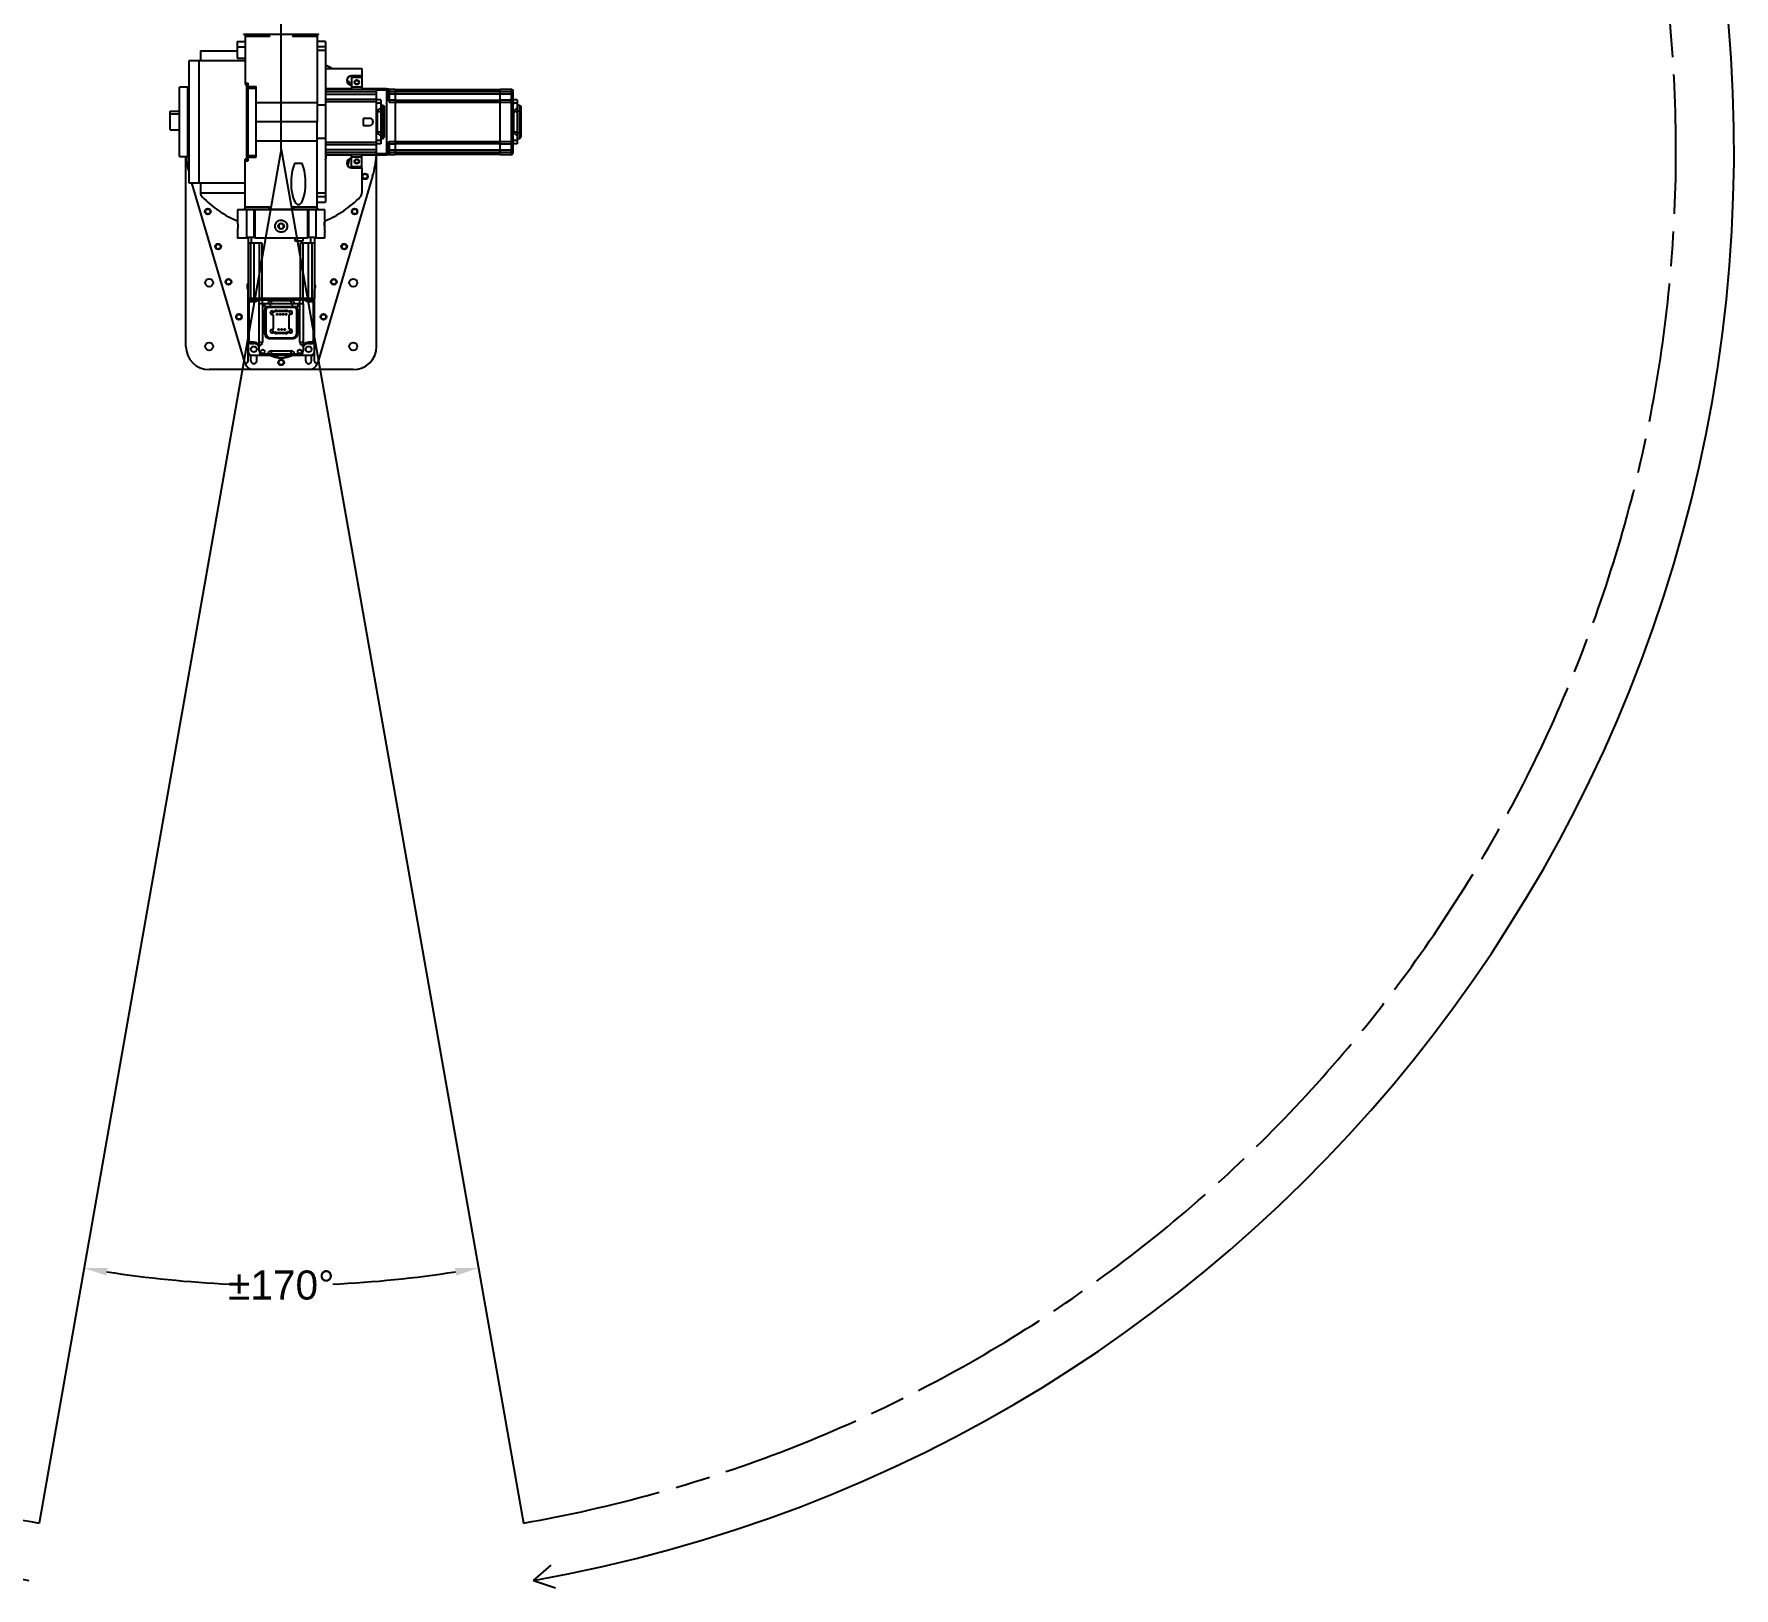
# Model space of a CAD drawing. Header units: millimetres. Extents: x 228 to 8791, y 273 to 5008.
# Drawn here: x 4285 to 5748, y 1678 to 3014 of the extents above; entities that cross this region are included whole.
import ezdxf

# ---------------------------------------------------------------- set-up
doc = ezdxf.new("R2010")
doc.units = ezdxf.units.MM
doc.linetypes.add('ACAD_ISO08W100', pattern=[36, 24, -3, 6, -3])
doc.layers.get('Defpoints').update_dxf_attribs({"lineweight": 70})
doc.styles.get("Standard").update_dxf_attribs({"font": 'arial.ttf'})
doc.dimstyles.new('ISO-25', dxfattribs={"dimtxt": 15, "dimasz": 20, "dimexe": 1.25, "dimexo": 0.625, "dimtad": 1, "dimtxsty": 'Standard', "dimcen": -20, "dimadec": 0, "dimazin": 0, "dimtfac": 1, "dimtmove": 0, "dimatfit": 3, "dimfxl": 1, "dimarcsym": 0})

# ---------------------------------------------------------------- blocks, each defined once
blk = doc.blocks.new('*D1')
at = {"color": 0, "lineweight": -2, "transparency": 16777216}
for start, end in [(261.1727, 267.3896), (272.6104, 278.8273)]:
    blk.add_arc((4497.8, 2915.3), 977.1, start, end, dxfattribs=at)
at = {"color": 0, "transparency": 16777216}
for points in [[(4347.3, 1946.5), (4348.4, 1953), (4328.1, 1953)], [(4647.2, 1953), (4648.3, 1946.5), (4667.5, 1953)]]:
    blk.add_solid(points, dxfattribs=at)
at = {"layer": 'Defpoints', "color": 0, "transparency": 16777216}
for p in [(4497.8, 2915.3), (4497.8, 2915.3), (4441, 1939.8), (4289.4, 1733.6), (4706.2, 1733.6)]:
    blk.add_point(p, dxfattribs=at)
at = {"color": 0, "transparency": 16777216, "insert": (4497.8, 1938.2), "char_height": 25, "attachment_point": 5}
blk.add_mtext('%%P170%%D', dxfattribs=at)

msp = doc.modelspace()

# ---------------------------------------------------------------- linework, layer by layer
for p, q in [((4497.797, 2915.323), (4497.797, 4165.323)), ((4497.797, 2915.323), (4289.42, 1733.553)), ((4497.797, 2915.323), (4706.175, 1733.553)), ((4714.858, 1684.313), (4729.961, 1697.423)), ((4714.858, 1684.313), (4733.763, 1677.788))]:
    msp.add_line(p, q)
at = {"color": 7, "linetype": 'Continuous', "lineweight": 25}
for p, q in [((4465.397, 3014.348), (4530.197, 3014.348)), ((4466.797, 3014.348), (4466.797, 2970.941)), ((4528.797, 3014.348), (4528.797, 2938.873)), ((4428.297, 2999.848), (4428.297, 2991.348)), ((4428.297, 2999.848), (4459.797, 2999.848)), ((4459.797, 3007.839), (4459.797, 2993.682)), ((4459.797, 3007.839), (4466.797, 3007.839)), ((4459.797, 3003.357), (4466.797, 3003.357)), ((4488.038, 3012.348), (4466.797, 3012.348)), ((4528.797, 3012.348), (4507.557, 3012.348)), ((4535.797, 3007.839), (4528.797, 3007.839)), ((4535.797, 3003.357), (4528.797, 3003.357)), ((4535.797, 3000.251), (4528.797, 3000.251)), ((4535.797, 3007.839), (4535.797, 2869.906)), ((4466.797, 2991.348), (4418.297, 2991.348)), ((4418.297, 2991.348), (4418.297, 2886.348)), ((4427.297, 2886.348), (4427.297, 2991.348)), ((4459.797, 2993.682), (4466.797, 2993.682)), ((4535.797, 2984.848), (4567.297, 2984.848)), ((4567.297, 2984.848), (4567.297, 2978.398)), ((4466.797, 2972.255), (4469.297, 2972.255)), ((4466.797, 2970.941), (4469.297, 2970.941)), ((4468.297, 2906.754), (4468.297, 2970.941)), ((4469.297, 2905.44), (4469.297, 2972.255)), ((4558.247, 2978.348), (4558.247, 2967.048)), ((4558.247, 2978.348), (4567.247, 2978.348)), ((4558.247, 2978.348), (4567.247, 2978.348)), ((4558.247, 2977.348), (4567.247, 2977.348)), ((4567.297, 2978.398), (4558.297, 2978.398)), ((4567.247, 2978.348), (4567.247, 2967.048)), ((4417.297, 2968.644), (4410.297, 2968.644)), ((4410.297, 2909.052), (4410.297, 2968.644)), ((4418.297, 2968.644), (4417.297, 2968.644)), ((4417.297, 2909.052), (4417.297, 2968.644)), ((4469.297, 2968.644), (4468.297, 2968.644)), ((4469.297, 2969.257), (4476.297, 2969.257)), ((4469.297, 2967.943), (4476.297, 2967.943)), ((4476.297, 2908.438), (4476.297, 2969.257)), ((4528.797, 2955.324), (4476.297, 2955.324)), ((4558.247, 2967.348), (4535.797, 2967.348)), ((4535.797, 2967.048), (4579.397, 2967.048)), ((4535.797, 2965.048), (4579.897, 2965.048)), ((4535.797, 2962.548), (4579.897, 2962.548)), ((4535.797, 2958.298), (4579.397, 2958.298)), ((4535.797, 2956.298), (4579.897, 2956.298)), ((4558.247, 2969.059), (4567.247, 2969.059)), ((4588.297, 2967.348), (4567.247, 2967.348)), ((4568.297, 2967.348), (4568.297, 2967.048)), ((4579.397, 2967.048), (4579.397, 2910.648)), ((4579.897, 2966.548), (4579.397, 2967.048)), ((4579.897, 2957.798), (4579.397, 2958.298)), ((4579.897, 2911.148), (4579.897, 2966.548)), ((4579.897, 2966.348), (4588.297, 2966.348)), ((4583.497, 2957.748), (4579.897, 2957.748)), ((4583.497, 2954.948), (4579.897, 2954.948)), ((4583.497, 2957.748), (4583.497, 2919.948)), ((4588.297, 2967.348), (4588.297, 2910.348)), ((4590.297, 2966.948), (4588.297, 2966.948)), ((4588.297, 2964.948), (4697.297, 2964.948)), ((4590.297, 2956.879), (4590.297, 2966.948)), ((4590.297, 2962.848), (4697.297, 2962.848)), ((4590.297, 2956.879), (4590.547, 2955.848)), ((4590.547, 2966.948), (4590.547, 2955.848)), ((4590.547, 2966.948), (4595.797, 2966.948)), ((4590.547, 2957.848), (4595.797, 2957.848)), ((4590.547, 2955.848), (4697.165, 2955.848)), ((4595.797, 2966.948), (4595.797, 2910.748)), ((4595.797, 2966.698), (4686.297, 2966.698)), ((4595.797, 2957.598), (4686.297, 2957.598)), ((4686.297, 2910.748), (4686.297, 2966.948)), ((4686.297, 2966.948), (4695.797, 2966.948)), ((4686.297, 2957.848), (4695.797, 2957.848)), ((4695.797, 2910.748), (4695.797, 2966.948)), ((4697.297, 2912.248), (4697.297, 2965.448)), ((4700.897, 2957.748), (4697.297, 2957.748)), ((4700.897, 2954.948), (4697.297, 2954.948)), ((4700.897, 2957.748), (4700.897, 2919.948)), ((4402.297, 2931.848), (4402.297, 2948.148)), ((4402.297, 2948.148), (4410.297, 2948.148)), ((4410.297, 2945.386), (4402.297, 2945.386)), ((4535.797, 2953.091), (4528.797, 2953.091)), ((4568.397, 2941.848), (4568.397, 2935.848)), ((4573.897, 2941.848), (4568.397, 2941.848)), ((4576.397, 2940.506), (4576.397, 2937.189)), ((4580.615, 2930.248), (4580.615, 2947.448)), ((4583.497, 2947.448), (4580.615, 2947.448)), ((4583.497, 2953.098), (4585.615, 2953.098)), ((4583.497, 2948.298), (4586.497, 2948.298)), ((4585.615, 2924.598), (4585.615, 2953.098)), ((4585.615, 2953.098), (4586.497, 2952.215)), ((4586.497, 2952.215), (4586.497, 2925.481)), ((4698.015, 2930.248), (4698.015, 2947.448)), ((4700.897, 2947.448), (4698.015, 2947.448)), ((4700.897, 2953.098), (4703.015, 2953.098)), ((4700.897, 2948.298), (4703.897, 2948.298)), ((4703.015, 2924.598), (4703.015, 2953.098)), ((4703.015, 2953.098), (4703.897, 2952.215)), ((4703.897, 2952.215), (4703.897, 2925.481)), ((4402.297, 2931.848), (4410.297, 2931.848)), ((4528.797, 2938.873), (4476.297, 2938.873)), ((4528.797, 2938.823), (4476.297, 2938.823)), ((4477.787, 2938.873), (4477.787, 2938.823)), ((4517.807, 2938.823), (4517.807, 2938.873)), ((4525.297, 2938.873), (4525.297, 2938.823)), ((4526.297, 2938.823), (4526.297, 2938.873)), ((4528.797, 2863.348), (4528.797, 2938.823)), ((4568.397, 2935.848), (4573.897, 2935.848)), ((4580.615, 2930.248), (4583.497, 2930.248)), ((4583.497, 2929.398), (4586.497, 2929.398)), ((4585.615, 2924.598), (4586.497, 2925.481)), ((4698.015, 2930.248), (4700.897, 2930.248)), ((4700.897, 2929.398), (4703.897, 2929.398)), ((4703.015, 2924.598), (4703.897, 2925.481)), ((4528.797, 2922.372), (4476.297, 2922.372)), ((4535.797, 2924.654), (4528.797, 2924.654)), ((4535.797, 2921.398), (4579.897, 2921.398)), ((4535.797, 2919.398), (4579.397, 2919.398)), ((4535.797, 2915.148), (4579.897, 2915.148)), ((4535.797, 2912.648), (4579.897, 2912.648)), ((4579.897, 2919.898), (4579.397, 2919.398)), ((4579.897, 2911.148), (4579.397, 2910.648)), ((4583.497, 2922.748), (4579.897, 2922.748)), ((4583.497, 2919.948), (4579.897, 2919.948)), ((4588.297, 2911.348), (4579.897, 2911.348)), ((4583.497, 2924.598), (4585.615, 2924.598)), ((4588.297, 2912.748), (4697.297, 2912.748)), ((4590.297, 2910.748), (4590.297, 2920.817)), ((4590.297, 2914.848), (4697.297, 2914.848)), ((4590.547, 2921.848), (4697.165, 2921.848)), ((4590.547, 2921.848), (4590.547, 2910.748)), ((4590.547, 2919.848), (4595.797, 2919.848)), ((4595.797, 2920.098), (4686.297, 2920.098)), ((4595.797, 2910.998), (4686.297, 2910.998)), ((4686.297, 2919.848), (4695.797, 2919.848)), ((4700.897, 2922.748), (4697.297, 2922.748)), ((4700.897, 2919.948), (4697.297, 2919.948)), ((4700.897, 2924.598), (4703.015, 2924.598)), ((4410.297, 2909.052), (4417.297, 2909.052)), ((4415.797, 2745.705), (4415.797, 2909.052)), ((4417.297, 2909.052), (4418.297, 2909.052)), ((4469.297, 2906.754), (4466.797, 2906.754)), ((4466.797, 2863.348), (4466.797, 2906.754)), ((4466.797, 2905.44), (4469.297, 2905.44)), ((4468.297, 2909.052), (4469.297, 2909.052)), ((4476.297, 2909.752), (4469.297, 2909.752)), ((4469.297, 2908.438), (4476.297, 2908.438)), ((4509.769, 2903.348), (4515.326, 2903.348)), ((4535.797, 2910.648), (4579.397, 2910.648)), ((4535.797, 2910.348), (4558.247, 2910.348)), ((4558.192, 2899.299), (4558.247, 2899.511)), ((4558.247, 2899.348), (4558.247, 2910.648)), ((4558.247, 2908.636), (4567.247, 2908.636)), ((4558.247, 2900.348), (4567.247, 2900.348)), ((4558.247, 2899.348), (4567.247, 2899.348)), ((4558.247, 2899.348), (4567.247, 2899.348)), ((4567.297, 2899.298), (4558.297, 2899.298)), ((4567.247, 2899.348), (4567.247, 2910.648)), ((4567.247, 2910.348), (4588.297, 2910.348)), ((4567.297, 2899.298), (4567.297, 2877.848)), ((4568.297, 2910.648), (4568.297, 2910.348)), ((4579.797, 2745.705), (4579.797, 2910.348)), ((4588.297, 2910.748), (4595.797, 2910.748)), ((4686.297, 2910.748), (4695.797, 2910.748)), ((4418.297, 2886.348), (4466.797, 2886.348)), ((4466.715, 2731.081), (4420.861, 2886.348)), ((4428.297, 2886.348), (4428.297, 2877.848)), ((4576.44, 2892.123), (4528.88, 2731.081)), ((4428.297, 2877.848), (4466.797, 2877.848)), ((4535.797, 2877.494), (4528.797, 2877.494)), ((4535.797, 2874.388), (4528.797, 2874.388)), ((4528.797, 2869.906), (4535.797, 2869.906)), ((4460.297, 2863.298), (4460.297, 2854.247)), ((4535.297, 2863.298), (4460.297, 2863.298)), ((4530.197, 2863.348), (4465.397, 2863.348)), ((4488.038, 2865.348), (4466.797, 2865.348)), ((4467.977, 2863.298), (4467.977, 2838.798)), ((4474.227, 2863.298), (4474.227, 2839.798)), ((4475.059, 2863.298), (4475.059, 2838.798)), ((4528.797, 2865.348), (4507.557, 2865.348)), ((4520.535, 2863.298), (4520.535, 2838.798)), ((4521.367, 2863.298), (4521.367, 2839.798)), ((4527.617, 2863.298), (4527.617, 2838.798)), ((4535.297, 2854.247), (4535.297, 2863.298)), ((4460.297, 2843.848), (4460.297, 2838.798)), ((4469.247, 2838.798), (4460.297, 2838.798)), ((4467.977, 2839.798), (4475.059, 2839.798)), ((4469.247, 2839.798), (4469.247, 2838.798)), ((4469.297, 2839.798), (4469.297, 2786.798)), ((4472.297, 2834.798), (4472.297, 2839.798)), ((4520.535, 2838.798), (4475.059, 2838.798)), ((4509.667, 2836.298), (4509.667, 2838.798)), ((4516.367, 2838.798), (4516.367, 2836.298)), ((4520.535, 2839.798), (4527.617, 2839.798)), ((4523.297, 2834.798), (4523.297, 2839.798)), ((4526.297, 2839.798), (4526.297, 2786.798)), ((4526.347, 2839.798), (4526.347, 2838.798)), ((4535.297, 2838.798), (4526.347, 2838.798)), ((4535.297, 2838.798), (4535.297, 2843.848)), ((4469.297, 2834.798), (4481.227, 2834.798)), ((4471.297, 2834.798), (4471.297, 2785.798)), ((4474.227, 2834.798), (4474.227, 2785.798)), ((4479.227, 2786.798), (4479.227, 2834.798)), ((4481.227, 2834.798), (4481.227, 2785.798)), ((4516.367, 2836.298), (4509.667, 2836.298)), ((4514.367, 2785.798), (4514.367, 2834.798)), ((4514.367, 2834.798), (4526.297, 2834.798)), ((4516.367, 2834.798), (4516.367, 2786.798)), ((4521.367, 2785.798), (4521.367, 2834.798)), ((4524.297, 2785.798), (4524.297, 2834.798)), ((4469.247, 2732.881), (4469.247, 2794.719)), ((4469.297, 2794.288), (4469.297, 2739.288)), ((4469.297, 2794.288), (4469.297, 2794.288)), ((4526.347, 2732.881), (4526.347, 2794.719)), ((4526.297, 2786.798), (4469.297, 2786.798)), ((4470.297, 2783.358), (4469.297, 2783.358)), ((4470.297, 2785.798), (4525.297, 2785.798)), ((4470.297, 2750.218), (4470.297, 2783.358)), ((4471.297, 2784.358), (4471.297, 2785.358)), ((4474.227, 2785.358), (4471.297, 2785.358)), ((4471.297, 2784.358), (4474.227, 2784.358)), ((4474.227, 2784.358), (4474.227, 2785.358)), ((4478.897, 2741.788), (4478.897, 2785.798)), ((4478.897, 2782.198), (4478.897, 2785.798)), ((4478.897, 2784.288), (4478.897, 2784.288)), ((4516.697, 2782.198), (4478.897, 2782.198)), ((4481.697, 2782.198), (4481.697, 2785.798)), ((4481.78, 2782.198), (4481.78, 2749.288)), ((4483.547, 2782.198), (4483.547, 2780.081)), ((4483.547, 2780.081), (4512.047, 2780.081)), ((4483.547, 2780.081), (4484.43, 2779.198)), ((4511.165, 2779.198), (4484.43, 2779.198)), ((4488.347, 2782.198), (4488.347, 2779.198)), ((4489.197, 2785.081), (4489.197, 2782.198)), ((4489.197, 2785.081), (4506.397, 2785.081)), ((4506.397, 2782.198), (4506.397, 2785.081)), ((4507.247, 2782.198), (4507.247, 2779.198)), ((4512.047, 2780.081), (4511.165, 2779.198)), ((4512.047, 2782.198), (4512.047, 2780.081)), ((4513.815, 2749.288), (4513.815, 2782.198)), ((4513.897, 2782.198), (4513.897, 2785.798)), ((4516.697, 2782.198), (4516.697, 2785.798)), ((4516.697, 2782.198), (4516.697, 2741.788)), ((4521.367, 2784.358), (4521.367, 2785.358)), ((4524.297, 2785.358), (4521.367, 2785.358)), ((4521.367, 2784.358), (4524.297, 2784.358)), ((4524.297, 2784.358), (4524.297, 2785.358)), ((4525.297, 2783.358), (4525.297, 2750.218)), ((4525.297, 2783.358), (4526.297, 2783.358)), ((4526.297, 2739.288), (4526.297, 2786.79)), ((4483.547, 2757.088), (4483.547, 2776.488)), ((4483.547, 2776.488), (4484.43, 2776.488)), ((4484.43, 2776.488), (4484.43, 2757.088)), ((4489.266, 2773.439), (4491.287, 2772.643)), ((4490.329, 2776.137), (4492.4, 2775.321)), ((4491.287, 2760.933), (4491.287, 2772.643)), ((4493.987, 2776.721), (4501.607, 2776.721)), ((4493.987, 2775.838), (4493.987, 2776.721)), ((4501.607, 2775.838), (4493.987, 2775.838)), ((4501.607, 2775.838), (4501.607, 2776.721)), ((4505.266, 2776.137), (4503.195, 2775.321)), ((4506.329, 2773.439), (4504.307, 2772.643)), ((4504.307, 2772.643), (4504.307, 2760.933)), ((4511.165, 2757.088), (4511.165, 2776.488)), ((4512.047, 2776.488), (4511.165, 2776.488)), ((4512.047, 2776.488), (4512.047, 2757.088)), ((4470.297, 2750.218), (4469.297, 2750.218)), ((4484.43, 2757.088), (4483.547, 2757.088)), ((4488.347, 2753.171), (4507.247, 2753.171)), ((4488.347, 2753.171), (4488.347, 2752.288)), ((4507.247, 2752.288), (4488.347, 2752.288)), ((4489.266, 2760.137), (4491.287, 2760.933)), ((4490.329, 2757.439), (4492.4, 2758.254)), ((4493.987, 2756.855), (4493.987, 2757.738)), ((4493.987, 2757.738), (4501.607, 2757.738)), ((4501.607, 2756.855), (4493.987, 2756.855)), ((4501.607, 2756.855), (4501.607, 2757.738)), ((4505.266, 2757.439), (4503.195, 2758.254)), ((4506.329, 2760.137), (4504.307, 2760.933)), ((4507.247, 2753.171), (4507.247, 2752.288)), ((4511.165, 2757.088), (4512.047, 2757.088)), ((4525.297, 2750.218), (4526.297, 2750.218)), ((4470.297, 2738.288), (4469.297, 2739.288)), ((4470.297, 2738.288), (4525.297, 2738.288)), ((4474.227, 2749.218), (4471.297, 2749.218)), ((4471.297, 2749.218), (4471.297, 2748.218)), ((4471.297, 2748.218), (4474.227, 2748.218)), ((4471.715, 2733.218), (4471.715, 2738.288)), ((4474.227, 2749.218), (4474.227, 2748.218)), ((4476.74, 2733.218), (4476.74, 2738.288)), ((4478.897, 2749.288), (4481.78, 2749.288)), ((4479.227, 2740.469), (4479.227, 2740.288)), ((4479.333, 2740.288), (4479.227, 2740.288)), ((4480.227, 2740.909), (4480.227, 2741.667)), ((4481.227, 2739.027), (4481.227, 2738.288)), ((4513.897, 2738.988), (4481.697, 2738.988)), ((4489.197, 2741.871), (4489.197, 2738.988)), ((4489.197, 2741.871), (4506.397, 2741.871)), ((4506.397, 2738.988), (4506.397, 2741.871)), ((4513.815, 2749.288), (4516.697, 2749.288)), ((4514.367, 2739.027), (4514.367, 2738.288)), ((4515.367, 2741.667), (4515.367, 2740.909)), ((4516.262, 2740.288), (4516.367, 2740.288)), ((4516.367, 2740.288), (4516.367, 2740.469)), ((4518.855, 2733.218), (4518.855, 2738.288)), ((4524.297, 2749.218), (4521.367, 2749.218)), ((4521.367, 2749.218), (4521.367, 2748.218)), ((4521.367, 2748.218), (4524.297, 2748.218)), ((4523.88, 2733.218), (4523.88, 2738.288)), ((4524.297, 2749.218), (4524.297, 2748.218)), ((4526.297, 2739.288), (4525.297, 2738.288)), ((4559.797, 2725.705), (4435.797, 2725.705))]:
    msp.add_line(p, q, dxfattribs=at)
at = {"color": 7, "linetype": 'Continuous', "lineweight": 25, "flags": 128}
for points in [[(4535.797, 2988.011), (4539.311, 2986.063), (4541.315, 2984.848)], [(4554.273, 2974.8), (4556.407, 2972.697), (4558.247, 2970.754)], [(4509.769, 2903.348), (4509.051, 2902.074), (4508.395, 2900.522), (4507.814, 2898.72), (4507.318, 2896.698), (4506.915, 2894.494), (4506.613, 2892.147), (4506.417, 2889.699), (4506.332, 2887.194), (4506.357, 2884.677), (4506.493, 2882.193), (4506.738, 2879.786), (4507.087, 2877.499), (4507.534, 2875.374), (4508.07, 2873.448), (4508.687, 2871.756), (4509.373, 2870.329), (4510.115, 2869.191), (4510.901, 2868.364), (4511.717, 2867.861), (4512.547, 2867.693), (4513.378, 2867.861), (4514.194, 2868.364), (4514.98, 2869.191), (4515.722, 2870.329), (4516.408, 2871.756), (4517.025, 2873.448), (4517.561, 2875.374), (4518.008, 2877.499), (4518.357, 2879.786), (4518.601, 2882.193), (4518.738, 2884.677), (4518.763, 2887.194), (4518.678, 2889.699), (4518.482, 2892.147), (4518.18, 2894.494), (4517.777, 2896.698), (4517.281, 2898.72), (4516.7, 2900.522), (4516.044, 2902.074), (4515.326, 2903.348)], [(4555.312, 2900.611), (4555.824, 2902.778), (4556.582, 2907.017)], [(4504.797, 2775.288), (4504.912, 2775.862), (4504.994, 2776.03)], [(4504.994, 2757.546), (4504.912, 2757.714), (4504.797, 2758.288)]]:
    msp.add_lwpolyline(points, dxfattribs=at)
at = {"color": 7, "linetype": 'Continuous', "lineweight": 25}
for centre, radius in [((4562.747, 2972.873), 2.025), ((4562.747, 2972.873), 1.65), ((4562.747, 2904.823), 2.025), ((4562.747, 2904.823), 1.65), ((4569.84, 2891.94), 2.512), ((4569.84, 2891.94), 2.1), ((4434.65, 2861.723), 2.513), ((4434.65, 2861.723), 2.1), ((4560.945, 2861.723), 2.513), ((4560.945, 2861.723), 2.1), ((4497.797, 2849.048), 2.513), ((4443.571, 2831.514), 2.513), ((4443.571, 2831.514), 2.1), ((4552.024, 2831.514), 2.513), ((4552.024, 2831.514), 2.1), ((4435.797, 2800.464), 3.4), ((4452.493, 2801.306), 2.512), ((4452.493, 2801.306), 2.1), ((4543.102, 2801.306), 2.512), ((4543.102, 2801.306), 2.1), ((4559.797, 2800.464), 3.4), ((4461.414, 2771.097), 2.513), ((4461.414, 2771.097), 2.1), ((4494.297, 2773.288), 0.5), ((4496.837, 2773.288), 0.5), ((4499.377, 2773.288), 0.5), ((4501.917, 2773.288), 0.5), ((4534.181, 2771.097), 2.512), ((4534.181, 2771.097), 2.1), ((4495.657, 2760.288), 0.5), ((4498.197, 2760.288), 0.5), ((4500.737, 2760.288), 0.5), ((4435.797, 2745.705), 3.4), ((4474.227, 2743.218), 2.5), ((4481.897, 2741.288), 1.713), ((4513.697, 2741.288), 1.713), ((4521.367, 2743.218), 2.5), ((4559.797, 2745.705), 3.4), ((4497.797, 2731.955), 2.513), ((4497.797, 2731.955), 2.1)]:
    msp.add_circle(centre, radius, dxfattribs=at)
at = {"ltscale": 5}
msp.add_arc((4497.797, 2915.323), 1250, 280, 260, dxfattribs=at)
at = {"linetype": 'ACAD_ISO08W100', "ltscale": 5}
msp.add_arc((4497.797, 2915.323), 1200, 280, 260, dxfattribs=at)
at = {"color": 7, "linetype": 'Continuous', "lineweight": 25}
for centre, radius, start, end in [((4465.397, 3014.448), 0.1, 210, 270), ((4507.266, 3032.449), 27.817, 220.597298, 226.272596), ((4488.329, 3032.449), 27.817, 313.727404, 319.402702), ((4530.197, 3014.448), 0.1, 270, 330), ((4558.297, 2974.348), 4.05, 90, 269.292627), ((4590.547, 2958.098), 0.25, 180, 270), ((4695.797, 2965.448), 1.5, 0, 90), ((4695.797, 2956.348), 1.5, 0, 90), ((4573.897, 2938.848), 3, 270, 90), ((4584.048, 2947.013), 3.461, 99.151931, 172.780596), ((4701.448, 2947.013), 3.461, 99.151931, 172.780596), ((4584.048, 2930.683), 3.461, 187.219404, 260.848069), ((4701.448, 2930.683), 3.461, 187.219404, 260.848069), ((4590.547, 2919.598), 0.25, 90, 180), ((4695.797, 2921.348), 1.5, 270, 0), ((4695.797, 2912.248), 1.5, 270, 0), ((4497.797, 2915.348), 82, 184.403532, 194.184379), ((4530.982, 2909.197), 5.613, 329.085245, 11.828315), ((4558.297, 2903.348), 4.05, 90.707373, 270), ((4549.769, 2906.184), 6.466, 317.613502, 5.599209), ((4497.797, 2915.348), 82, 343.546789, 356.504186), ((4433.297, 2877.848), 5, 180, 224.571175), ((4497.797, 2941.389), 95.542, 224.571175, 246.914293), ((4497.797, 2941.389), 95.542, 293.071077, 315.428825), ((4562.297, 2877.848), 5, 315.428825, 0), ((4465.397, 2863.248), 0.1, 90, 150), ((4507.266, 2845.246), 27.817, 133.727404, 139.402702), ((4488.329, 2845.246), 27.817, 40.597298, 46.272596), ((4530.197, 2863.248), 0.1, 30, 90), ((4472.383, 2797.202), 4, 140.487326, 218.372523), ((4523.211, 2797.202), 4, 321.627477, 39.511343), ((4470.297, 2786.798), 1, 180, 270), ((4471.297, 2783.358), 2, 90, 180), ((4471.297, 2783.358), 1, 90, 180), ((4474.227, 2790.358), 5, 270, 294.216783), ((4474.227, 2790.358), 6, 270, 310.535802), ((4480.227, 2786.798), 1, 180, 270), ((4488.347, 2776.488), 4.8, 145.243197, 180), ((4488.347, 2776.488), 3.917, 136.224996, 180), ((4489.632, 2781.647), 3.461, 97.219404, 170.848069), ((4505.963, 2781.647), 3.461, 9.151931, 82.780596), ((4507.247, 2776.488), 3.917, 0, 43.775004), ((4507.247, 2776.488), 4.8, 0, 34.756296), ((4515.367, 2786.798), 1, 270, 0), ((4521.367, 2790.358), 6, 229.464198, 270), ((4521.367, 2790.358), 5, 245.783217, 270), ((4524.297, 2783.358), 2, 0, 90), ((4524.297, 2783.358), 1, 0, 90), ((4525.297, 2786.798), 1, 270, 0), ((4489.797, 2774.788), 1.45, 68.50574, 248.50574), ((4489.297, 2775.288), 1.5, 242.772267, 29.64299), ((4493.987, 2773.138), 3.583, 90, 134.632999), ((4493.987, 2773.138), 2.7, 90, 126.023576), ((4501.607, 2773.138), 3.583, 45.367001, 90), ((4501.607, 2773.138), 2.7, 53.976424, 90), ((4506.297, 2775.288), 1.5, 180, 297.227732), ((4505.797, 2774.788), 1.45, 291.49426, 111.49426), ((4471.297, 2750.218), 2, 180, 270), ((4471.297, 2750.218), 1, 180, 270), ((4488.347, 2757.088), 4.8, 180, 270), ((4488.347, 2757.088), 3.917, 180, 270), ((4489.797, 2758.788), 1.45, 111.49426, 291.49426), ((4489.297, 2758.288), 1.5, 330.35701, 117.227731), ((4493.987, 2760.438), 3.583, 225.367001, 270), ((4493.987, 2760.438), 2.7, 233.976424, 270), ((4501.607, 2760.438), 2.7, 270, 306.023576), ((4501.607, 2760.438), 3.583, 270, 314.632999), ((4506.297, 2758.288), 1.5, 62.772267, 180), ((4505.797, 2758.788), 1.45, 248.50574, 68.50574), ((4507.247, 2757.088), 3.917, 270, 0), ((4507.247, 2757.088), 4.8, 270, 0), ((4524.297, 2750.218), 1, 270, 0), ((4524.297, 2750.218), 2, 270, 0), ((4435.797, 2745.705), 20, 180, 270), ((4472.297, 2741.288), 3, 180, 270), ((4474.227, 2743.218), 6, 38.891771, 90), ((4474.227, 2743.218), 5, 20.932816, 90), ((4478.347, 2749.723), 3.461, 279.151931, 352.780596), ((4481.697, 2741.788), 2.8, 180, 270), ((4481.227, 2740.288), 2, 180, 270), ((4489.632, 2738.437), 3.461, 97.219404, 170.848069), ((4497.797, 2756.788), 21.05, 241.505133, 298.494867), ((4497.797, 2731.955), 6.25, 43.23175, 136.76825), ((4505.963, 2738.437), 3.461, 9.151931, 82.780596), ((4517.248, 2749.723), 3.461, 187.219404, 260.848069), ((4513.897, 2741.788), 2.8, 270, 0), ((4514.367, 2740.288), 2, 270, 0), ((4521.367, 2743.218), 6, 90, 141.108229), ((4521.367, 2743.218), 5, 90, 159.067184), ((4523.297, 2741.288), 3, 270, 0), ((4559.797, 2745.705), 20, 270, 0), ((4467.747, 2732.881), 1.5, 196.453211, 0), ((4473.908, 2733.205), 7.5, 196.453211, 270), ((4474.227, 2733.218), 2.513, 180, 0), ((4521.367, 2733.218), 2.513, 180, 0), ((4521.687, 2733.205), 7.5, 270, 343.546789), ((4527.847, 2732.881), 1.5, 180, 343.546789)]:
    msp.add_arc(centre, radius, start, end, dxfattribs=at)
for points, knots in [([(4590.297, 2966.948), (4590.317, 2966.948), (4590.357, 2966.948), (4590.484, 2966.948), (4590.547, 2966.948)], [0, 0, 0, 0, 0.49857889, 1, 1, 1, 1]), ([(4697.165, 2955.848), (4697.132, 2955.765), (4697.066, 2955.599), (4696.974, 2955.296), (4696.953, 2954.962), (4696.99, 2954.632), (4697.084, 2954.336), (4697.19, 2954.085), (4697.28, 2953.887), (4697.292, 2953.818), (4697.297, 2953.784)], [0, 0, 0, 0, 0.12548387, 0.24991977, 0.37295002, 0.49936848, 0.62433408, 0.7500221, 0.88047393, 1, 1, 1, 1]), ([(4697.297, 2956.243), (4697.296, 2956.232), (4697.293, 2956.209), (4697.261, 2956.095), (4697.203, 2955.946), (4697.165, 2955.848)], [0, 0, 0, 0, 0.25891717, 0.51134629, 1, 1, 1, 1]), ([(4590.297, 2920.817), (4590.317, 2920.994), (4590.357, 2921.348), (4590.484, 2921.681), (4590.547, 2921.848)], [0, 0, 0, 0, 0.49857889, 1, 1, 1, 1]), ([(4697.297, 2923.911), (4697.291, 2923.88), (4697.278, 2923.811), (4697.193, 2923.613), (4697.084, 2923.36), (4696.991, 2923.065), (4696.953, 2922.734), (4696.975, 2922.404), (4697.061, 2922.099), (4697.129, 2921.933), (4697.165, 2921.848)], [0, 0, 0, 0, 0.1147408, 0.24978326, 0.3753402, 0.50016947, 0.62657769, 0.74957917, 0.87091196, 1, 1, 1, 1]), ([(4697.165, 2921.848), (4697.203, 2921.749), (4697.261, 2921.6), (4697.293, 2921.486), (4697.296, 2921.464), (4697.297, 2921.452)], [0, 0, 0, 0, 0.48865371, 0.74108283, 1, 1, 1, 1]), ([(4460.298, 2843.848), (4460.309, 2843.901), (4460.327, 2843.988), (4460.4, 2844.583), (4460.478, 2845.332), (4460.557, 2846.302), (4460.627, 2847.54), (4460.68, 2849.045), (4460.627, 2850.549), (4460.557, 2851.789), (4460.479, 2852.754), (4460.399, 2853.521), (4460.335, 2854.057), (4460.282, 2854.358), (4460.298, 2854.247), (4460.298, 2854.247)], [0, 0, 0, 0, 0.10418028, 0.17190921, 0.24988025, 0.3281366, 0.39594919, 0.49987409, 0.60363894, 0.67142662, 0.74969516, 0.82759862, 0.89529843, 0.99971593, 1, 1, 1, 1]), ([(4492.597, 2849.048), (4492.651, 2848.477), (4492.739, 2847.536), (4493.335, 2846.298), (4494.084, 2845.332), (4495.052, 2844.578), (4496.29, 2844.004), (4497.797, 2843.753), (4499.305, 2844.004), (4500.544, 2844.579), (4501.511, 2845.334), (4502.267, 2846.301), (4502.841, 2847.54), (4503.091, 2849.045), (4502.843, 2850.549), (4502.27, 2851.788), (4501.516, 2852.757), (4500.55, 2853.513), (4499.312, 2854.09), (4497.693, 2854.361), (4495.759, 2853.979), (4494.243, 2852.967), (4493.339, 2851.804), (4492.74, 2850.565), (4492.651, 2849.622), (4492.597, 2849.048)], [0, 0, 0, 0, 0.05230322, 0.08615072, 0.12506655, 0.1641715, 0.19806138, 0.25001154, 0.30221375, 0.33609213, 0.37509368, 0.41423794, 0.44815817, 0.50014198, 0.55204573, 0.58595351, 0.62510386, 0.6640716, 0.69793543, 0.75016564, 0.81243405, 0.87482733, 0.91360563, 0.94742451, 1, 1, 1, 1]), ([(4535.297, 2854.247), (4535.285, 2854.17), (4535.261, 2854.015), (4535.132, 2852.961), (4535.038, 2851.805), (4534.963, 2850.565), (4534.946, 2849.622), (4534.935, 2849.048)], [0, 0, 0, 0, 0.24881153, 0.49869223, 0.6539966, 0.78943886, 1, 1, 1, 1]), ([(4534.935, 2849.047), (4534.946, 2849.612), (4534.965, 2850.546), (4535.037, 2851.777), (4535.086, 2852.362), (4535.112, 2852.668)], [0, 0, 0, 0, 0.42226498, 0.69828814, 1, 1, 1, 1]), ([(4499.897, 2849.048), (4499.865, 2848.773), (4499.799, 2848.224), (4499.318, 2847.523), (4498.622, 2847.062), (4497.798, 2846.891), (4496.975, 2847.061), (4496.273, 2847.522), (4495.812, 2848.224), (4495.641, 2849.047), (4495.811, 2849.87), (4496.271, 2850.571), (4496.972, 2851.033), (4497.795, 2851.205), (4498.62, 2851.035), (4499.317, 2850.574), (4499.798, 2849.872), (4499.864, 2849.322), (4499.897, 2849.048)], [0, 0, 0, 0, 0.06249297, 0.1250139, 0.18749251, 0.24991869, 0.31239499, 0.37493626, 0.43747095, 0.49994153, 0.56237188, 0.62485187, 0.68737122, 0.74985247, 0.81233304, 0.87488248, 0.93746963, 1, 1, 1, 1]), ([(4534.935, 2849.048), (4534.947, 2848.477), (4534.966, 2847.536), (4535.04, 2846.297), (4535.116, 2845.334), (4535.196, 2844.571), (4535.26, 2844.031), (4535.312, 2843.756), (4535.297, 2843.848), (4535.297, 2843.848)], [0, 0, 0, 0, 0.2091274, 0.34446207, 0.50006181, 0.65641769, 0.79192182, 0.99963753, 1, 1, 1, 1])]:
    msp.add_open_spline(points, degree=3, knots=knots, dxfattribs=at)

# ---------------------------------------------------------------- dimensions: what is measured, and where the dimension line sits
dim = msp.add_angular_dim_2l(base=(4440.982, 1939.839), line1=((4497.797, 2915.323), (4706.175, 1733.553)), line2=((4497.797, 2915.323), (4289.42, 1733.553)), text='%%P170%%D', dimstyle='ISO-25', override={"dimtxt": 25, "dimtad": 0})
dim.commit()
dim.dimension.update_dxf_attribs({"geometry": '*D1', "text_midpoint": (4497.797, 1938.186)})

doc.saveas('drawing.dxf')
